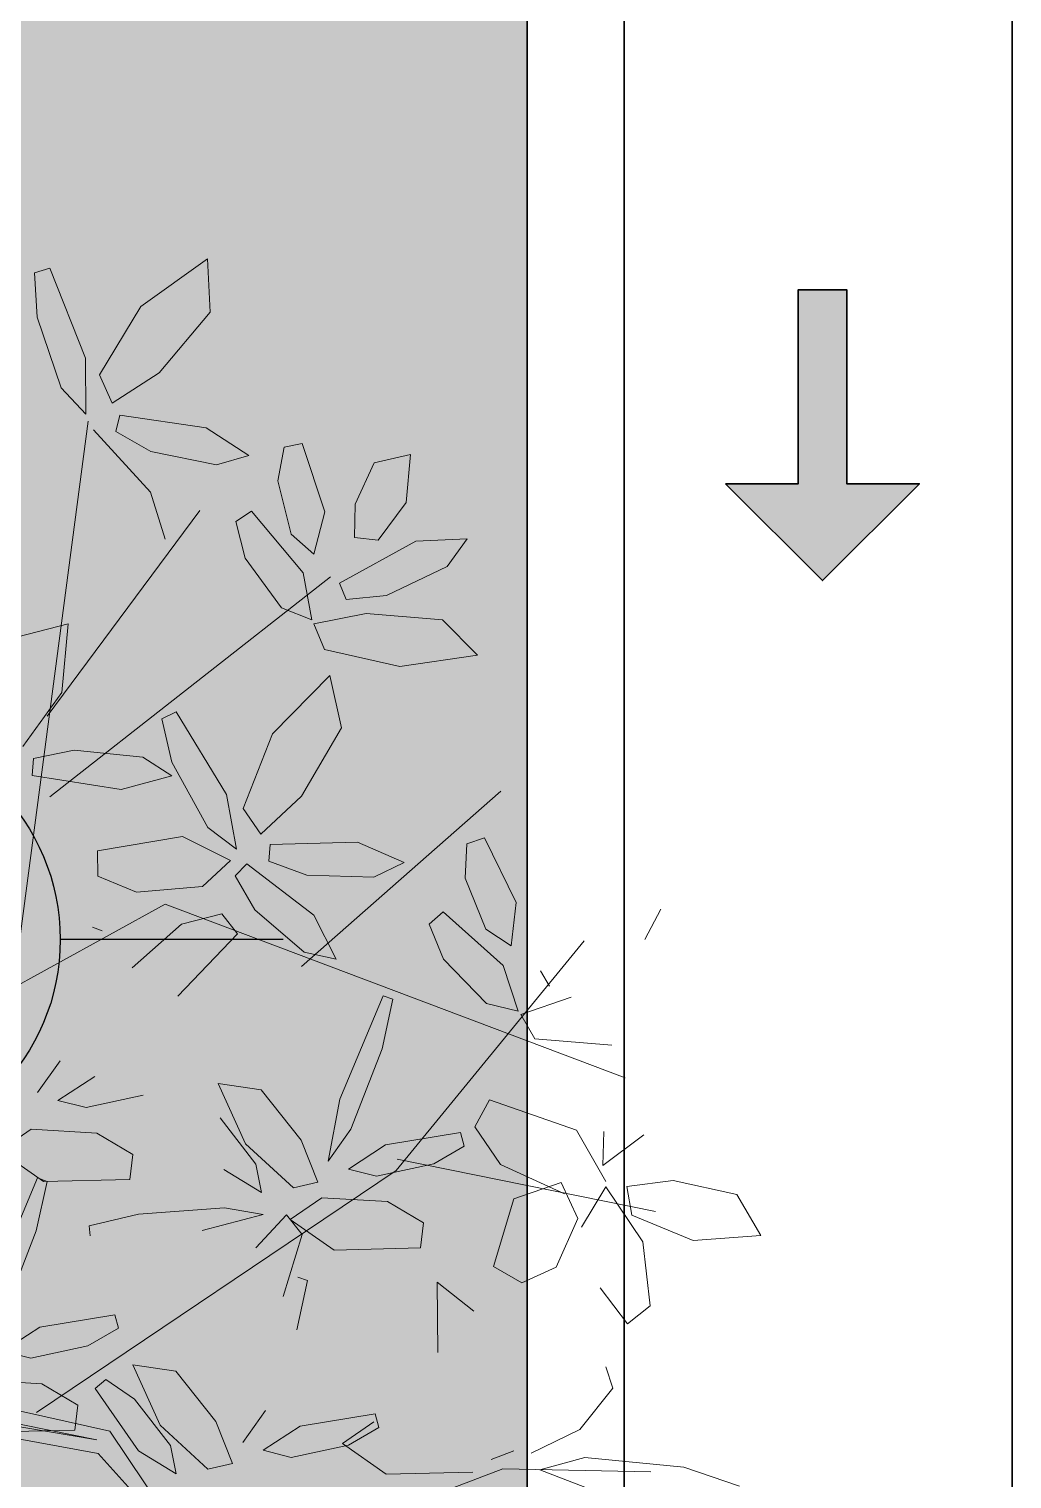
# Model space of a CAD drawing. Header units: metres. Extents: x 349703 to 349913, y 9282546 to 9282694.
# Drawn here: x 349809.828 to 349810.841, y 9282620.98 to 9282622.476 of the extents above; entities that cross this region are included whole.
import ezdxf

# ---------------------------------------------------------------- set-up
doc = ezdxf.new("R2010")
doc.units = ezdxf.units.M
doc.header["$LTSCALE"] = 0.25
for name, color, linetype, lineweight in [('.', 7, 'Continuous', 0), ('0_ CUNETAS', 160, 'Continuous', 5), ('AREA-VERDE', 3, 'CONTINUOUS', 9), ('ARQ-FONDO', 253, 'CONTINUOUS', 9), ('CUNETAS-RED', 5, 'CONTINUOUS', 18), ('LLORAD-SIMB', 1, 'CONTINUOUS', 25), ('LLORAD-TRAMO', 1, 'CONTINUOUS', 70)]:
    doc.layers.add(name, color=color, linetype=linetype, lineweight=lineweight)

# ---------------------------------------------------------------- blocks, each defined once
blk = doc.blocks.new('ARR2')
at = {"layer": 'ARQ-FONDO', "lineweight": 5}
for p, q in [((2741.706, 1215.8322), (2741.805, 1215.9032)), ((2741.805, 1215.9032), (2741.8089, 1215.8235)), ((2741.5701, 1215.8892), (2741.5475, 1215.8824)), ((2741.5475, 1215.8824), (2741.5511, 1215.8162)), ((2741.6232, 1215.7549), (2741.5701, 1215.8892)), ((2741.5511, 1215.8162), (2741.5873, 1215.7111)), ((2741.644, 1215.7301), (2741.706, 1215.8322)), ((2741.8089, 1215.8235), (2741.7329, 1215.7331)), ((2741.6239, 1215.6718), (2741.6232, 1215.7549)), ((2741.6633, 1215.6879), (2741.644, 1215.7301)), ((2741.7329, 1215.7331), (2741.6633, 1215.6879)), ((2741.5873, 1215.7111), (2741.6239, 1215.6718)), ((2741.6744, 1215.6702), (2741.6684, 1215.6459)), ((2741.8031, 1215.6512), (2741.6744, 1215.6702)), ((2741.5187, 1214.8365), (2741.6275, 1215.6613)), ((2741.7204, 1215.5555), (2741.635, 1215.648)), ((2741.6684, 1215.6459), (2741.7206, 1215.6158)), ((2741.8666, 1215.6098), (2741.8031, 1215.6512)), ((2741.9192, 1215.6226), (2741.9098, 1215.5724)), ((2741.9465, 1215.6279), (2741.9192, 1215.6226)), ((2741.9801, 1215.5259), (2741.9465, 1215.6279)), ((2741.7206, 1215.6158), (2741.8185, 1215.596)), ((2741.8185, 1215.596), (2741.8666, 1215.6098)), ((2742.0536, 1215.5992), (2742.0253, 1215.5373)), ((2742.1076, 1215.6116), (2742.0536, 1215.5992)), ((2742.1014, 1215.5397), (2742.1076, 1215.6116)), ((2741.7421, 1215.4851), (2741.7204, 1215.5555)), ((2741.9098, 1215.5724), (2741.9299, 1215.4927)), ((2742.0253, 1215.5373), (2742.0242, 1215.4876)), ((2742.0597, 1215.4839), (2742.1014, 1215.5397)), ((2741.5662, 1215.2212), (2741.7939, 1215.5281)), ((2741.8706, 1215.5269), (2741.8474, 1215.5116)), ((2741.8474, 1215.5116), (2741.8611, 1215.4569)), ((2741.9477, 1215.4352), (2741.8706, 1215.5269)), ((2741.9639, 1215.4629), (2741.9801, 1215.5259)), ((2741.9299, 1215.4927), (2741.9639, 1215.4629)), ((2742.1159, 1215.4822), (2742.0017, 1215.4196)), ((2742.0242, 1215.4876), (2742.0597, 1215.4839)), ((2742.1921, 1215.4858), (2742.1159, 1215.4822)), ((2742.1624, 1215.4446), (2742.1921, 1215.4858)), ((2741.8611, 1215.4569), (2741.9156, 1215.3829)), ((2741.5703, 1215.1013), (2741.9884, 1215.4291)), ((2741.9608, 1215.3649), (2741.9477, 1215.4352)), ((2742.0722, 1215.4015), (2742.1624, 1215.4446)), ((2742.0017, 1215.4196), (2742.012, 1215.3953)), ((2741.9156, 1215.3829), (2741.9608, 1215.3649)), ((2742.012, 1215.3953), (2742.0722, 1215.4015)), ((2742.0417, 1215.3743), (2741.9636, 1215.3592)), ((2742.1552, 1215.365), (2742.0417, 1215.3743)), ((2742.2075, 1215.3125), (2742.1552, 1215.365)), ((2741.5973, 1215.3589), (2741.5223, 1215.3397)), ((2741.5881, 1215.2565), (2741.5973, 1215.3589)), ((2741.9636, 1215.3592), (2741.9797, 1215.3208)), ((2741.9797, 1215.3208), (2742.0919, 1215.2954)), ((2742.0919, 1215.2954), (2742.2075, 1215.3125)), ((2741.902, 1215.195), (2741.9874, 1215.2819)), ((2741.9874, 1215.2819), (2742.0049, 1215.204)), ((2741.5298, 1215.1761), (2741.5881, 1215.2565)), ((2741.7583, 1215.2279), (2741.7373, 1215.2173)), ((2741.7373, 1215.2173), (2741.7521, 1215.1527)), ((2741.8337, 1215.1046), (2741.7583, 1215.2279)), ((2741.8584, 1215.0838), (2741.902, 1215.195)), ((2742.0049, 1215.204), (2741.9455, 1215.1019)), ((2741.5456, 1215.158), (2741.6063, 1215.1709)), ((2741.6063, 1215.1709), (2741.7088, 1215.1601)), ((2741.544, 1215.1331), (2741.5456, 1215.158)), ((2741.7088, 1215.1601), (2741.7519, 1215.1323)), ((2741.7521, 1215.1527), (2741.8057, 1215.0554)), ((2741.6766, 1215.1121), (2741.544, 1215.1331)), ((2741.7519, 1215.1323), (2741.6766, 1215.1121)), ((2741.8486, 1215.0229), (2741.8337, 1215.1046)), ((2741.9455, 1215.1019), (2741.8846, 1215.0455)), ((2741.9454, 1214.8481), (2742.2422, 1215.1094)), ((2741.8846, 1215.0455), (2741.8584, 1215.0838)), ((2741.768, 1215.0419), (2741.641, 1215.0204)), ((2741.8393, 1215.006), (2741.768, 1215.0419)), ((2741.8057, 1215.0554), (2741.8486, 1215.0229)), ((2742.2178, 1215.04), (2742.1915, 1215.0311)), ((2742.2652, 1214.9437), (2742.2178, 1215.04)), ((2741.641, 1215.0204), (2741.6419, 1214.9829)), ((2741.8986, 1215.03), (2741.8968, 1215.005)), ((2742.0286, 1215.0333), (2741.8986, 1215.03)), ((2742.0983, 1215.0034), (2742.0286, 1215.0333)), ((2742.1915, 1215.0311), (2742.1891, 1214.98)), ((2741.7975, 1214.9675), (2741.8393, 1215.006)), ((2741.8636, 1215.0014), (2741.8465, 1214.9832)), ((2741.9635, 1214.9248), (2741.8636, 1215.0014)), ((2741.8968, 1215.005), (2741.9534, 1214.9843)), ((2742.0533, 1214.9815), (2742.0983, 1215.0034)), ((2741.6419, 1214.9829), (2741.6994, 1214.959)), ((2741.8465, 1214.9832), (2741.8759, 1214.9326)), ((2741.9534, 1214.9843), (2742.0533, 1214.9815)), ((2742.1891, 1214.98), (2742.22, 1214.9038)), ((2741.6994, 1214.959), (2741.7975, 1214.9675)), ((2741.3693, 1214.7358), (2741.7422, 1214.9411)), ((2741.7422, 1214.9411), (2742.4277, 1214.6823)), ((2741.8759, 1214.9326), (2741.9493, 1214.8697)), ((2742.1566, 1214.9296), (2742.1357, 1214.9112)), ((2742.2457, 1214.8494), (2742.1566, 1214.9296)), ((2742.2579, 1214.879), (2742.2652, 1214.9437)), ((2742.457, 1214.8885), (2742.4807, 1214.9334)), ((2741.6338, 1214.9067), (2741.6481, 1214.9014)), ((2741.7663, 1214.9113), (2741.6928, 1214.8459)), ((2741.8267, 1214.9266), (2741.7663, 1214.9113)), ((2741.8498, 1214.897), (2741.8267, 1214.9266)), ((2741.997, 1214.8592), (2741.9635, 1214.9248)), ((2742.1357, 1214.9112), (2742.1569, 1214.8589)), ((2741.7609, 1214.8039), (2741.8498, 1214.897)), ((2742.0863, 1214.5442), (2742.3668, 1214.8866)), ((2742.22, 1214.9038), (2742.2579, 1214.879)), ((2741.9493, 1214.8697), (2741.997, 1214.8592)), ((2742.1569, 1214.8589), (2742.2212, 1214.7932)), ((2742.2684, 1214.7816), (2742.2457, 1214.8494)), ((2742.3013, 1214.8415), (2742.3149, 1214.8188)), ((2742.0026, 1214.6501), (2742.0671, 1214.8044)), ((2742.0814, 1214.7992), (2742.0654, 1214.7255)), ((2742.0671, 1214.8044), (2742.0814, 1214.7992)), ((2742.3472, 1214.8022), (2742.272, 1214.7764)), ((2742.2212, 1214.7932), (2742.2684, 1214.7816)), ((2742.272, 1214.7764), (2742.2932, 1214.7405)), ((2742.2932, 1214.7405), (2742.4079, 1214.731)), ((2742.0654, 1214.7255), (2742.0188, 1214.6054)), ((2741.5855, 1214.7076), (2741.552, 1214.6603)), ((2741.5822, 1214.6484), (2741.6374, 1214.6843)), ((2741.8213, 1214.6739), (2741.8852, 1214.6641)), ((2741.862, 1214.5838), (2741.8213, 1214.6739)), ((2741.6241, 1214.6378), (2741.5822, 1214.6484)), ((2741.7092, 1214.6562), (2741.6241, 1214.6378)), ((2741.8852, 1214.6641), (2741.9449, 1214.5891)), ((2741.9852, 1214.558), (2742.0026, 1214.6501)), ((2742.2254, 1214.6493), (2742.2034, 1214.6091)), ((2742.3553, 1214.6039), (2742.2254, 1214.6493)), ((2741.5421, 1214.6055), (2741.4952, 1214.5734)), ((2741.6404, 1214.5999), (2741.5421, 1214.6055)), ((2741.8239, 1214.6223), (2741.8772, 1214.5534)), ((2742.0188, 1214.6054), (2741.9852, 1214.558)), ((2742.2034, 1214.6091), (2742.2417, 1214.5529)), ((2742.3991, 1214.5276), (2742.3553, 1214.6039)), ((2741.6938, 1214.568), (2741.6404, 1214.5999)), ((2741.9332, 1214.518), (2741.862, 1214.5838)), ((2741.9449, 1214.5891), (2741.9697, 1214.5265)), ((2742.0155, 1214.5462), (2742.0707, 1214.5821)), ((2742.0707, 1214.5821), (2742.1825, 1214.6004)), ((2742.1825, 1214.6004), (2742.1877, 1214.5802)), ((2742.3961, 1214.6022), (2742.3945, 1214.5515)), ((2742.3945, 1214.5515), (2742.4557, 1214.597)), ((2741.4952, 1214.5734), (2741.5606, 1214.5276)), ((2741.6893, 1214.5307), (2741.6938, 1214.568)), ((2742.088, 1214.5607), (2742.4728, 1214.4827)), ((2742.1877, 1214.5802), (2742.1424, 1214.554)), ((2741.5502, 1214.183), (2742.0863, 1214.5442)), ((2741.8856, 1214.511), (2741.8295, 1214.5454)), ((2741.8772, 1214.5534), (2741.8856, 1214.511)), ((2742.0573, 1214.5355), (2742.0155, 1214.5462)), ((2742.1424, 1214.554), (2742.0573, 1214.5355)), ((2742.2417, 1214.5529), (2742.3371, 1214.5093)), ((2741.4872, 1214.3786), (2741.5517, 1214.5329)), ((2741.566, 1214.5277), (2741.55, 1214.454)), ((2741.5517, 1214.5329), (2741.566, 1214.5277)), ((2741.5606, 1214.5276), (2741.6893, 1214.5307)), ((2741.9697, 1214.5265), (2741.9332, 1214.518)), ((2742.3322, 1214.5263), (2742.2618, 1214.5016)), ((2742.3572, 1214.4723), (2742.3322, 1214.5263)), ((2742.3988, 1214.5195), (2742.3627, 1214.4594)), ((2742.4542, 1214.4377), (2742.3988, 1214.5195)), ((2742.4991, 1214.5291), (2742.4303, 1214.5202)), ((2742.4303, 1214.5202), (2742.4377, 1214.4774)), ((2742.5941, 1214.5084), (2742.4991, 1214.5291)), ((2741.9754, 1214.5032), (2741.9284, 1214.4711)), ((2742.0736, 1214.4977), (2741.9754, 1214.5032)), ((2742.1271, 1214.4658), (2742.0736, 1214.4977)), ((2742.2618, 1214.5016), (2742.2315, 1214.4009)), ((2742.6301, 1214.4471), (2742.5941, 1214.5084)), ((2741.6288, 1214.4617), (2741.7022, 1214.4789)), ((2741.7022, 1214.4789), (2741.8307, 1214.4885)), ((2741.8879, 1214.4786), (2741.7973, 1214.4547)), ((2741.8307, 1214.4885), (2741.8879, 1214.4786)), ((2741.8772, 1214.4288), (2741.9231, 1214.4781)), ((2741.9231, 1214.4781), (2741.9465, 1214.4488)), ((2742.4377, 1214.4774), (2742.529, 1214.4396)), ((2741.55, 1214.454), (2741.5034, 1214.3339)), ((2741.6303, 1214.4465), (2741.6288, 1214.4617)), ((2741.9284, 1214.4711), (2741.9939, 1214.4254)), ((2742.1226, 1214.4285), (2742.1271, 1214.4658)), ((2742.3248, 1214.3999), (2742.3572, 1214.4723)), ((2741.9465, 1214.4488), (2741.9177, 1214.3562)), ((2742.4652, 1214.3423), (2742.4542, 1214.4377)), ((2742.529, 1214.4396), (2742.6301, 1214.4471)), ((2741.9939, 1214.4254), (2742.1226, 1214.4285)), ((2742.2315, 1214.4009), (2742.2736, 1214.3766)), ((2742.2736, 1214.3766), (2742.3248, 1214.3999)), ((2741.9541, 1214.3798), (2741.9381, 1214.3062)), ((2741.9397, 1214.3851), (2741.9541, 1214.3798)), ((2742.1474, 1214.3773), (2742.1484, 1214.2727)), ((2742.2023, 1214.3344), (2742.1474, 1214.3773)), ((2742.3904, 1214.3691), (2742.4313, 1214.3153)), ((2741.5552, 1214.3106), (2741.6671, 1214.3289)), ((2741.6671, 1214.3289), (2741.6723, 1214.3087)), ((2742.4313, 1214.3153), (2742.4652, 1214.3423)), ((2741.5001, 1214.2747), (2741.5552, 1214.3106)), ((2741.6723, 1214.3087), (2741.627, 1214.2825)), ((2741.0145, 1214.2999), (2741.6594, 1214.1552)), ((2741.627, 1214.2825), (2741.5419, 1214.264)), ((2740.9784, 1214.277), (2741.6403, 1214.1425)), ((2741.5419, 1214.264), (2741.5001, 1214.2747)), ((2741.6403, 1214.1425), (2740.9849, 1214.2535)), ((2740.9909, 1214.2402), (2741.6422, 1214.1223)), ((2741.6939, 1214.2545), (2741.7579, 1214.2447)), ((2741.7346, 1214.1645), (2741.6939, 1214.2545)), ((2741.7579, 1214.2447), (2741.8176, 1214.1698)), ((2742.3988, 1214.2512), (2742.4094, 1214.2196)), ((2741.5582, 1214.2261), (2741.4599, 1214.2317)), ((2741.6117, 1214.1942), (2741.5582, 1214.2261)), ((2741.6375, 1214.2191), (2741.6534, 1214.2325)), ((2741.7021, 1214.126), (2741.6375, 1214.2191)), ((2741.6534, 1214.2325), (2741.6966, 1214.2029)), ((2742.4094, 1214.2196), (2742.3603, 1214.1579)), ((2741.6072, 1214.157), (2741.6117, 1214.1942)), ((2741.6966, 1214.2029), (2741.7499, 1214.134)), ((2741.8915, 1214.1861), (2741.8579, 1214.1387)), ((2741.9433, 1214.1627), (2742.0552, 1214.1811)), ((2742.0552, 1214.1811), (2742.0604, 1214.1609)), ((2741.4785, 1214.1539), (2741.6072, 1214.157)), ((2741.6594, 1214.1552), (2741.8003, 1213.9461)), ((2741.8058, 1214.0986), (2741.7346, 1214.1645)), ((2741.8176, 1214.1698), (2741.8423, 1214.1071)), ((2741.8881, 1214.1269), (2741.9433, 1214.1627)), ((2742.0531, 1214.1691), (2742.0062, 1214.137)), ((2742.0604, 1214.1609), (2742.0151, 1214.1346)), ((2742.3603, 1214.1579), (2742.2877, 1214.1225)), ((2741.7499, 1214.134), (2741.7583, 1214.0916)), ((2742.0151, 1214.1346), (2741.93, 1214.1162)), ((2742.0062, 1214.137), (2742.0717, 1214.0912)), ((2741.6422, 1214.1223), (2741.8003, 1213.9461)), ((2741.7583, 1214.0916), (2741.7021, 1214.126)), ((2741.8423, 1214.1071), (2741.8058, 1214.0986)), ((2741.93, 1214.1162), (2741.8881, 1214.1269)), ((2742.2281, 1214.113), (2742.2618, 1214.1258)), ((2742.3676, 1214.116), (2742.3003, 1214.0979)), ((2742.5152, 1214.1017), (2742.3676, 1214.116)), ((2741.8793, 1213.96), (2742.2455, 1214.0994)), ((2742.0717, 1214.0912), (2742.2004, 1214.0943)), ((2742.2455, 1214.0994), (2742.4659, 1214.0946)), ((2742.3003, 1214.0979), (2742.4025, 1214.0584)), ((2742.5982, 1214.0733), (2742.5152, 1214.1017))]:
    blk.add_line(p, q, dxfattribs=at)
blk = doc.blocks.new('*U2166')
at = {"layer": '.', "lineweight": 30}
h = blk.add_hatch(color=1, dxfattribs=at)
h.dxf.hatch_style = 1
h.paths.add_polyline_path([(-0.025, -0.05), (-0.1, -0.05), (0, -0.15), (0.1, -0.05), (0.025, -0.05), (0.025, 0.15), (-0.025, 0.15)])
at = {"layer": '0_ CUNETAS', "color": 1, "lineweight": 30}
blk.add_lwpolyline([(-0.1, -0.05), (-0.025, -0.05), (-0.025, 0.15), (0.025, 0.15), (0.025, -0.05), (0.1, -0.05), (0, -0.15)], close=True, dxfattribs=at)
blk = doc.blocks.new('*U2184')
at = {"layer": '0_ CUNETAS', "color": 0, "linetype": 'ByBlock', "lineweight": -2, "transparency": 16777216}
blk.add_blockref('*U2166', (0, 15), dxfattribs=at)
blk = doc.blocks.new('drenaje')
at = {"layer": 'CUNETAS-RED', "lineweight": 30}
blk.add_line((92.1855, -32.9209), (92.1855, -63.2243, -25514.15), dxfattribs=at)
at = {"layer": 'CUNETAS-RED', "lineweight": 30, "elevation": -25514.15}
blk.add_lwpolyline([(92.6855, -33.0209), (92.6855, -68.9721), (92.2855, -68.9721), (92.2855, -33.0209)], close=True, dxfattribs=at)
at = {"layer": 'CUNETAS-RED', "lineweight": 0}
blk.add_blockref('*U2184', (92.49, -68.4809), dxfattribs=at)

msp = doc.modelspace()

# ---------------------------------------------------------------- hatches: boundary and pattern name
at = {"layer": 'AREA-VERDE', "lineweight": 0, "true_color": 0xc4e4b2, "transparency": 33554687}
h = msp.add_hatch(color=3, dxfattribs=at)
h.dxf.hatch_style = 1
h.paths.add_polyline_path([(349810.3413, 9282626.7246), (349798.276, 9282626.717), (349798.276, 9282620.7718), (349810.3413, 9282620.7795)])
h.paths.add_polyline_path([(349799.276, 9282625.717), (349809.6931, 9282625.717), (349809.6931, 9282621.7718), (349799.276, 9282621.7718)], flags=16)

# ---------------------------------------------------------------- linework, layer by layer
at = {"layer": 'ARQ-FONDO'}
for points in [[(349798.176, 9282626.817), (349810.3413, 9282626.817), (349810.3413, 9282620.6718), (349798.176, 9282620.6718)], [(349798.276, 9282626.717), (349810.3413, 9282626.7246), (349810.3413, 9282620.7795), (349798.276, 9282620.7718)]]:
    msp.add_lwpolyline(points, close=True, dxfattribs=at)
at = {"layer": 'LLORAD-SIMB'}
msp.add_line((349810.09, 9282621.5367), (349809.86, 9282621.5367), dxfattribs=at)
msp.add_circle((349809.64, 9282621.5367), 0.22, dxfattribs=at)
at = {"layer": 'LLORAD-TRAMO', "const_width": 0.3}
msp.add_lwpolyline([(349810.09, 9282622.82), (349810.09, 9282622.57), (349810.09, 9282622.32), (349810.09, 9282622.07), (349810.09, 9282621.82), (349810.09, 9282621.57), (349810.09, 9282621.32), (349810.09, 9282621.07), (349810.09, 9282620.82)], dxfattribs=at)

# ---------------------------------------------------------------- block references
at = {"layer": 'ARQ-FONDO', "xscale": 0.6917913537138002, "yscale": 0.6917913537138002, "zscale": 0.6917913537138002}
msp.add_blockref('ARR2', (347913.2547, 9281781.0875, -25514.15), dxfattribs=at)
at = {"layer": 'CUNETAS-RED', "lineweight": 30}
msp.add_blockref('drenaje', (349718.1559, 9282675.5378), dxfattribs=at)

doc.saveas('drawing.dxf')
